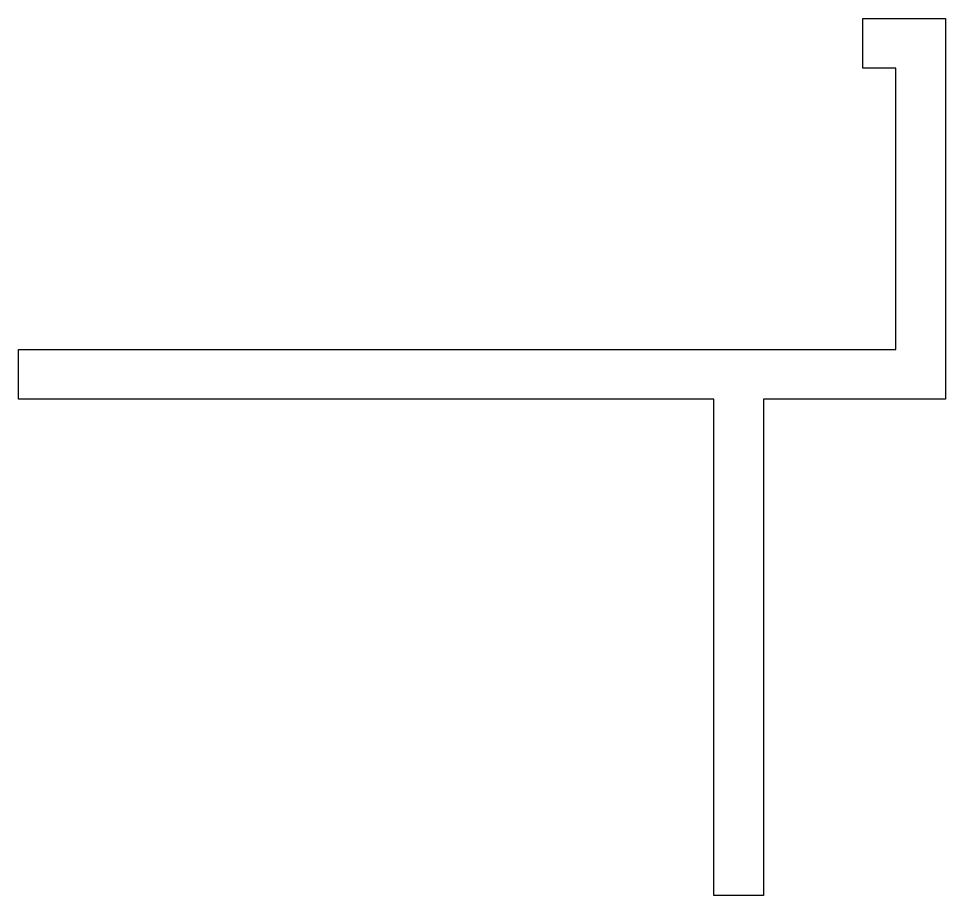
# Model space of a CAD drawing. Extents: x 138.6 to 166.6, y 205.2 to 231.7.
import ezdxf

# ---------------------------------------------------------------- set-up
doc = ezdxf.new("R2010")
doc.units = 0
doc.header["$LTSCALE"] = 15
doc.layers.get('0').update_dxf_attribs({"linetype": 'CONTINUOUS'})

msp = doc.modelspace()

# ---------------------------------------------------------------- linework, layer by layer
msp.add_lwpolyline([(164.149, 231.734), (166.649, 231.734), (166.649, 220.234), (161.149, 220.234), (161.149, 205.234), (159.649, 205.234), (159.649, 220.234), (138.649, 220.234), (138.649, 221.734), (165.149, 221.734), (165.149, 230.234), (164.149, 230.234)], close=True)

doc.saveas('drawing.dxf')
